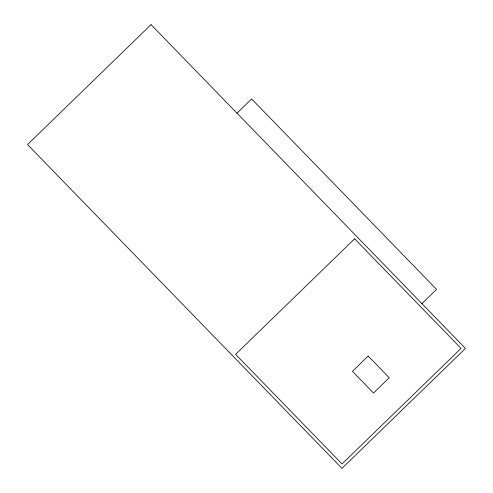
<?xml version="1.0" encoding="UTF-8"?>
<svg xmlns="http://www.w3.org/2000/svg" width="493" height="493" viewBox="0 0 493 493"><rect width="100%" height="100%" fill="white"/><g stroke="black" fill="none" stroke-linecap="round" stroke-linejoin="round"><path stroke-width="0.74" d="M236.985 113.168L251.633 98.945L436.551 289.373L421.909 303.596M151.031 24.65L27.546 144.566L341.969 468.35L465.454 348.434L151.031 24.65M354.633 238.785L235.617 354.362L342.037 463.944L461.047 348.372L354.633 238.785M368.179 356.057L352.44 371.34L373.509 393.032L389.248 377.749L368.179 356.057"/></g></svg>
